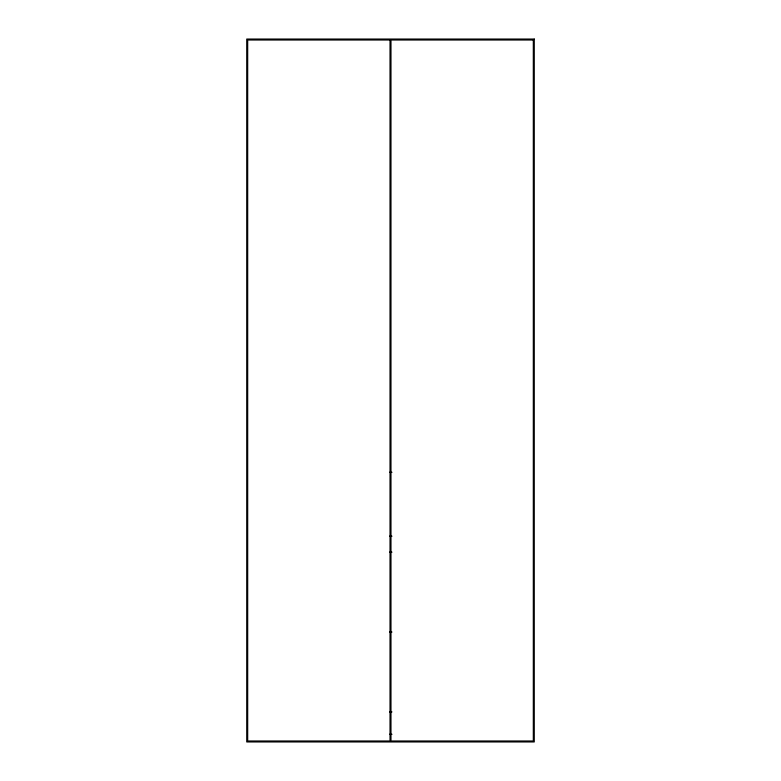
<?xml version="1.0" encoding="UTF-8"?>
<svg xmlns="http://www.w3.org/2000/svg" width="781" height="781" viewBox="0 0 781 781"><rect width="100%" height="100%" fill="white"/><g stroke="black" fill="none" stroke-linecap="round" stroke-linejoin="round"><path stroke-width="1.17" d="M389.543 472.29L391.974 472.29M389.543 536.196L391.974 536.196M389.543 552.167L391.974 552.167M389.543 632.044L391.974 632.044M389.543 711.921L391.974 711.921M389.543 734.286L391.974 734.286M534.272 39.05L246.728 39.05L246.728 741.95L534.272 741.95L534.272 39.05M390.022 40.007L247.684 40.007L247.684 740.993L390.022 740.993L390.022 40.007M533.316 40.007L390.978 40.007L390.978 740.993L533.316 740.993L533.316 40.007"/></g></svg>
